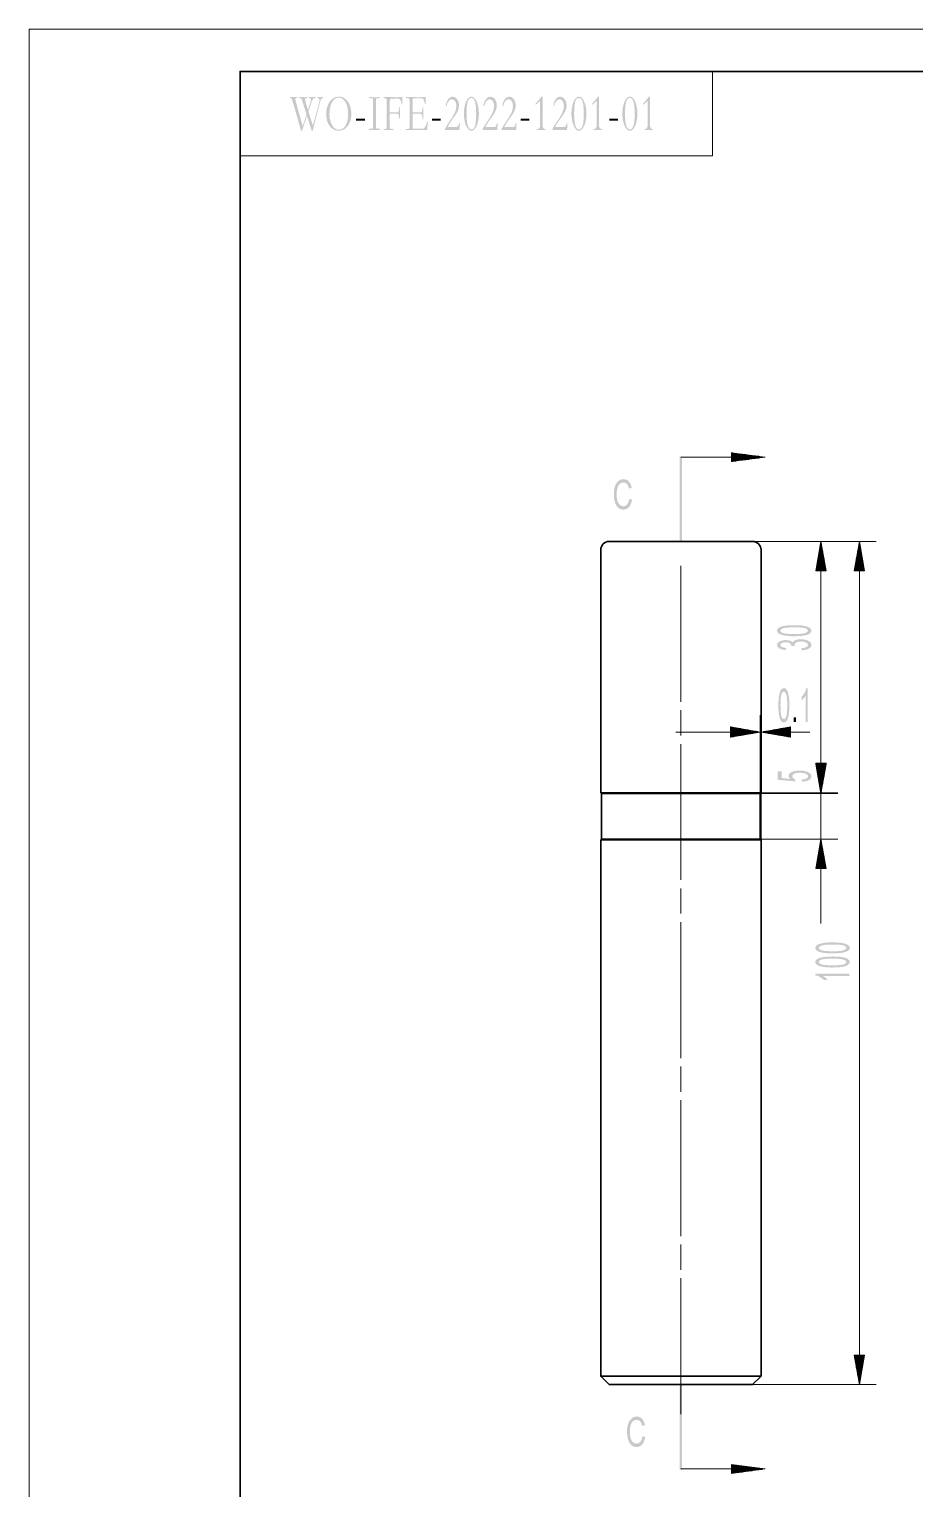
# Model space of a CAD drawing. Header units: millimetres. Extents: x 2834 to 3044, y 1462 to 1759.
# Drawn here: x 2834 to 2939, y 1585.8 to 1758.9 of the extents above; entities that cross this region are included whole.
import ezdxf

# ---------------------------------------------------------------- set-up
doc = ezdxf.new("R2010")
doc.units = ezdxf.units.MM
doc.layers.add('PDF_几何图形', color=7, linetype='Continuous')
doc.layers.add('PDF_实体填充', color=7, linetype='Continuous')

msp = doc.modelspace()

# ---------------------------------------------------------------- hatches: boundary and pattern name
at = {"layer": 'PDF_实体填充', "transparency": 33554559}
for points in [[(2867.15, 1749.12), (2867.68, 1747.44), (2868.38, 1750), (2868.48, 1750.49), (2868.37, 1750.69), (2868.19, 1750.74), (2868.19, 1750.84), (2868.53, 1750.82), (2868.88, 1750.84), (2868.88, 1750.74), (2868.75, 1750.69), (2868.65, 1750.6), (2868.58, 1750.41), (2867.64, 1746.8), (2867.55, 1746.8), (2866.98, 1748.59), (2866.37, 1746.8), (2866.28, 1746.8), (2865.31, 1750.24), (2865.19, 1750.6), (2865.09, 1750.7), (2864.96, 1750.74), (2864.96, 1750.84), (2865.12, 1750.83), (2865.39, 1750.82), (2865.64, 1750.83), (2865.82, 1750.84), (2865.82, 1750.74), (2865.62, 1750.69), (2865.59, 1750.63), (2865.68, 1750.21), (2866.47, 1747.38), (2866.92, 1748.76), (2866.47, 1750.24), (2866.34, 1750.59), (2866.25, 1750.69), (2866.03, 1750.74), (2866.03, 1750.84), (2866.26, 1750.83), (2866.71, 1750.82), (2867.02, 1750.84), (2867.02, 1750.74), (2866.77, 1750.67), (2866.73, 1750.61), (2866.83, 1750.21), (2867.09, 1749.31), (2867.44, 1750.41), (2867.46, 1750.53), (2867.42, 1750.65), (2867.36, 1750.7), (2867.21, 1750.74), (2867.21, 1750.84), (2867.36, 1750.83), (2867.61, 1750.82), (2867.86, 1750.83), (2868, 1750.84), (2868, 1750.74), (2867.8, 1750.69), (2867.57, 1750.4)], [(2874.81, 1747.28), (2874.81, 1750.49), (2874.78, 1750.64), (2874.7, 1750.69), (2874.32, 1750.74), (2874.32, 1750.84), (2874.44, 1750.83), (2874.74, 1750.82), (2875.23, 1750.82), (2875.46, 1750.83), (2875.64, 1750.84), (2875.64, 1750.74), (2875.26, 1750.68), (2875.17, 1750.64), (2875.15, 1750.49), (2875.15, 1747.28), (2875.17, 1747.13), (2875.26, 1747.1), (2875.64, 1747.07), (2875.64, 1746.92), (2875.39, 1746.94), (2874.98, 1746.94), (2874.57, 1746.94), (2874.32, 1746.92), (2874.32, 1747.07), (2874.7, 1747.1), (2874.79, 1747.14)], [(2877.24, 1746.92), (2876.94, 1746.94), (2876.64, 1746.94), (2876.29, 1746.94), (2876.04, 1746.92), (2876.04, 1747.02), (2876.32, 1747.06), (2876.42, 1747.12), (2876.44, 1747.28), (2876.44, 1750.4), (2876.42, 1750.6), (2876.33, 1750.68), (2876.08, 1750.72), (2876.08, 1750.83), (2876.21, 1750.83), (2877.71, 1750.82), (2878.05, 1750.83), (2878.28, 1750.83), (2878.27, 1750.34), (2878.28, 1749.94), (2878.22, 1749.94), (2878.13, 1750.32), (2878.06, 1750.52), (2877.86, 1750.65), (2876.93, 1750.65), (2876.83, 1750.59), (2876.8, 1750.39), (2876.8, 1749.01), (2877.7, 1749.01), (2877.81, 1749.04), (2877.86, 1749.2), (2877.93, 1749.64), (2877.99, 1749.64), (2877.99, 1749.35), (2877.99, 1748.95), (2877.99, 1748.62), (2878, 1748.26), (2877.94, 1748.26), (2877.85, 1748.69), (2877.78, 1748.84), (2877.6, 1748.87), (2876.8, 1748.87), (2876.8, 1747.29), (2876.83, 1747.1), (2876.96, 1747.06), (2877.24, 1747.02)], [(2881.34, 1747.95), (2881.29, 1747.58), (2881.25, 1747.24), (2881.23, 1746.92), (2880.32, 1746.94), (2879.28, 1746.94), (2878.69, 1746.92), (2878.69, 1747.03), (2879.01, 1747.06), (2879.11, 1747.1), (2879.14, 1747.28), (2879.14, 1750.4), (2879.11, 1750.61), (2879.03, 1750.69), (2878.71, 1750.73), (2878.71, 1750.84), (2878.92, 1750.83), (2880.26, 1750.82), (2880.85, 1750.83), (2881.05, 1750.84), (2881.04, 1750.38), (2881.05, 1749.98), (2880.99, 1749.98), (2880.84, 1750.46), (2880.75, 1750.65), (2880.63, 1750.7), (2879.62, 1750.7), (2879.52, 1750.64), (2879.49, 1750.44), (2879.49, 1749.01), (2880.47, 1749.01), (2880.58, 1749.04), (2880.63, 1749.2), (2880.69, 1749.63), (2880.78, 1749.63), (2880.77, 1749.26), (2880.76, 1748.88), (2880.77, 1748.51), (2880.78, 1748.14), (2880.72, 1748.14), (2880.63, 1748.62), (2880.54, 1748.81), (2880.37, 1748.87), (2879.49, 1748.87), (2879.49, 1747.32), (2879.53, 1747.13), (2879.68, 1747.08), (2880.64, 1747.08), (2880.86, 1747.13), (2881.04, 1747.38), (2881.14, 1747.62), (2881.25, 1747.95)], [(2885.05, 1746.92), (2884.82, 1746.93), (2884.52, 1746.94), (2883.82, 1746.94), (2883.53, 1746.93), (2883.3, 1746.92), (2883.39, 1747.16), (2883.51, 1747.38), (2883.67, 1747.64), (2884.16, 1748.36), (2884.35, 1748.69), (2884.5, 1748.98), (2884.64, 1749.39), (2884.69, 1749.8), (2884.65, 1750.11), (2884.54, 1750.36), (2884.37, 1750.51), (2884.17, 1750.57), (2883.96, 1750.51), (2883.77, 1750.35), (2883.62, 1750.09), (2883.52, 1749.75), (2883.42, 1749.77), (2883.53, 1750.24), (2883.71, 1750.59), (2883.96, 1750.81), (2884.25, 1750.88), (2884.55, 1750.81), (2884.79, 1750.58), (2884.96, 1750.25), (2885.01, 1749.86), (2884.96, 1749.45), (2884.81, 1749.06), (2884.65, 1748.8), (2884.44, 1748.49), (2884.18, 1748.15), (2884.02, 1747.92), (2883.84, 1747.63), (2883.63, 1747.27), (2884.65, 1747.27), (2884.88, 1747.35), (2885.03, 1747.72), (2885.12, 1747.72)], [(2889.53, 1746.92), (2889.29, 1746.93), (2889, 1746.94), (2888.3, 1746.94), (2888.01, 1746.93), (2887.77, 1746.92), (2887.87, 1747.16), (2887.98, 1747.38), (2888.15, 1747.64), (2888.63, 1748.36), (2888.83, 1748.69), (2888.98, 1748.98), (2889.12, 1749.39), (2889.17, 1749.8), (2889.13, 1750.11), (2889.01, 1750.36), (2888.85, 1750.51), (2888.64, 1750.57), (2888.44, 1750.51), (2888.25, 1750.35), (2888.1, 1750.09), (2888, 1749.75), (2887.9, 1749.77), (2888.01, 1750.24), (2888.19, 1750.59), (2888.44, 1750.81), (2888.73, 1750.88), (2889.02, 1750.81), (2889.27, 1750.58), (2889.44, 1750.25), (2889.49, 1749.86), (2889.44, 1749.45), (2889.28, 1749.06), (2889.12, 1748.8), (2888.92, 1748.49), (2888.66, 1748.15), (2888.5, 1747.92), (2888.32, 1747.63), (2888.11, 1747.27), (2889.13, 1747.27), (2889.36, 1747.35), (2889.5, 1747.72), (2889.6, 1747.72)], [(2891.77, 1746.92), (2891.53, 1746.93), (2891.24, 1746.94), (2890.54, 1746.94), (2890.25, 1746.93), (2890.01, 1746.92), (2890.11, 1747.16), (2890.22, 1747.38), (2890.39, 1747.64), (2890.87, 1748.36), (2891.07, 1748.69), (2891.22, 1748.98), (2891.36, 1749.39), (2891.4, 1749.8), (2891.37, 1750.11), (2891.25, 1750.36), (2891.09, 1750.51), (2890.88, 1750.57), (2890.67, 1750.51), (2890.49, 1750.35), (2890.34, 1750.09), (2890.24, 1749.75), (2890.14, 1749.77), (2890.25, 1750.24), (2890.43, 1750.59), (2890.68, 1750.81), (2890.97, 1750.88), (2891.26, 1750.81), (2891.51, 1750.58), (2891.67, 1750.25), (2891.73, 1749.86), (2891.68, 1749.45), (2891.52, 1749.06), (2891.36, 1748.8), (2891.15, 1748.49), (2890.9, 1748.15), (2890.74, 1747.92), (2890.56, 1747.63), (2890.35, 1747.27), (2891.37, 1747.27), (2891.6, 1747.35), (2891.74, 1747.72), (2891.83, 1747.72)], [(2895.26, 1746.92), (2895.02, 1746.94), (2894.75, 1746.94), (2894.48, 1746.94), (2894.24, 1746.92), (2894.24, 1747.02), (2894.47, 1747.08), (2894.62, 1747.32), (2894.62, 1750.39), (2894.1, 1749.91), (2894.04, 1750.03), (2894.26, 1750.25), (2894.5, 1750.53), (2894.76, 1750.88), (2894.91, 1750.88), (2894.91, 1747.32), (2895.06, 1747.07), (2895.26, 1747.02)], [(2897.81, 1746.92), (2897.57, 1746.93), (2897.27, 1746.94), (2896.57, 1746.94), (2896.28, 1746.93), (2896.05, 1746.92), (2896.14, 1747.16), (2896.26, 1747.38), (2896.42, 1747.64), (2896.91, 1748.36), (2897.11, 1748.69), (2897.25, 1748.98), (2897.39, 1749.39), (2897.44, 1749.8), (2897.4, 1750.11), (2897.29, 1750.36), (2897.12, 1750.51), (2896.92, 1750.57), (2896.71, 1750.51), (2896.52, 1750.35), (2896.37, 1750.09), (2896.28, 1749.75), (2896.18, 1749.77), (2896.28, 1750.24), (2896.47, 1750.59), (2896.71, 1750.81), (2897.01, 1750.88), (2897.3, 1750.81), (2897.55, 1750.58), (2897.71, 1750.25), (2897.77, 1749.86), (2897.72, 1749.45), (2897.56, 1749.06), (2897.4, 1748.8), (2897.19, 1748.49), (2896.94, 1748.15), (2896.78, 1747.92), (2896.59, 1747.63), (2896.39, 1747.27), (2897.41, 1747.27), (2897.64, 1747.35), (2897.78, 1747.72), (2897.87, 1747.72)], [(2901.97, 1746.92), (2901.73, 1746.94), (2901.47, 1746.94), (2901.2, 1746.94), (2900.96, 1746.92), (2900.96, 1747.02), (2901.18, 1747.08), (2901.34, 1747.32), (2901.34, 1750.39), (2900.82, 1749.91), (2900.76, 1750.03), (2900.97, 1750.25), (2901.21, 1750.53), (2901.48, 1750.88), (2901.62, 1750.88), (2901.62, 1747.32), (2901.77, 1747.07), (2901.97, 1747.02)], [(2908.01, 1746.92), (2907.77, 1746.94), (2907.5, 1746.94), (2907.24, 1746.94), (2907, 1746.92), (2907, 1747.02), (2907.22, 1747.08), (2907.37, 1747.32), (2907.37, 1750.39), (2906.86, 1749.91), (2906.8, 1750.03), (2907.01, 1750.25), (2907.25, 1750.53), (2907.52, 1750.88), (2907.66, 1750.88), (2907.66, 1747.32), (2907.81, 1747.07), (2908.01, 1747.02)], [(2905.2, 1703.19), (2905.52, 1703.08), (2905.44, 1702.72), (2905.31, 1702.43), (2905.16, 1702.2), (2904.97, 1702.04), (2904.75, 1701.94), (2904.51, 1701.91), (2904.26, 1701.93), (2904.05, 1702.01), (2903.86, 1702.13), (2903.71, 1702.31), (2903.59, 1702.53), (2903.49, 1702.8), (2903.41, 1703.1), (2903.37, 1703.41), (2903.36, 1703.74), (2903.37, 1704.09), (2903.42, 1704.41), (2903.5, 1704.69), (2903.61, 1704.94), (2903.75, 1705.15), (2903.92, 1705.31), (2904.11, 1705.43), (2904.3, 1705.5), (2904.51, 1705.52), (2904.75, 1705.49), (2904.95, 1705.41), (2905.13, 1705.26), (2905.28, 1705.05), (2905.4, 1704.8), (2905.48, 1704.51), (2905.16, 1704.4), (2905.06, 1704.73), (2904.91, 1704.95), (2904.73, 1705.08), (2904.51, 1705.13), (2904.25, 1705.08), (2904.03, 1704.93), (2903.87, 1704.71), (2903.77, 1704.41), (2903.71, 1704.08), (2903.69, 1703.74), (2903.71, 1703.33), (2903.78, 1702.96), (2903.9, 1702.67), (2904.07, 1702.47), (2904.27, 1702.34), (2904.48, 1702.3), (2904.73, 1702.36), (2904.94, 1702.53), (2905.1, 1702.8)], [(2925.67, 1685.22), (2925.6, 1685.47), (2925.96, 1685.52), (2926.2, 1685.61), (2926.34, 1685.72), (2926.39, 1685.86), (2926.33, 1686.02), (2926.15, 1686.15), (2925.88, 1686.24), (2925.55, 1686.27), (2925.24, 1686.24), (2925, 1686.16), (2924.83, 1686.04), (2924.77, 1685.88), (2924.83, 1685.71), (2924.4, 1685.73), (2924.4, 1685.77), (2924.36, 1685.92), (2924.24, 1686.06), (2924.03, 1686.15), (2923.73, 1686.18), (2923.49, 1686.16), (2923.29, 1686.09), (2923.15, 1685.99), (2923.11, 1685.85), (2923.15, 1685.72), (2923.29, 1685.62), (2923.52, 1685.54), (2923.83, 1685.49), (2923.74, 1685.25), (2923.31, 1685.32), (2922.98, 1685.45), (2922.77, 1685.63), (2922.71, 1685.85), (2922.74, 1686.01), (2922.85, 1686.15), (2923.01, 1686.27), (2923.23, 1686.36), (2923.48, 1686.42), (2923.75, 1686.43), (2923.99, 1686.42), (2924.22, 1686.36), (2924.41, 1686.28), (2924.56, 1686.16), (2924.68, 1686.32), (2924.9, 1686.43), (2925.19, 1686.51), (2925.54, 1686.53), (2925.87, 1686.51), (2926.17, 1686.45), (2926.43, 1686.34), (2926.63, 1686.2), (2926.75, 1686.04), (2926.79, 1685.86), (2926.76, 1685.69), (2926.65, 1685.55), (2926.48, 1685.42), (2926.25, 1685.32), (2925.98, 1685.26)], [(2926.36, 1676.73), (2926.12, 1676.73), (2926.12, 1679.85), (2926.01, 1679.69), (2925.88, 1679.52), (2925.75, 1679.37), (2925.63, 1679.26), (2925.63, 1679.74), (2925.82, 1679.95), (2925.99, 1680.21), (2926.12, 1680.48), (2926.2, 1680.74), (2926.36, 1680.74)], [(2925.67, 1669.64), (2925.63, 1669.9), (2925.96, 1669.94), (2926.2, 1670.03), (2926.34, 1670.14), (2926.39, 1670.28), (2926.32, 1670.44), (2926.12, 1670.58), (2925.81, 1670.67), (2925.41, 1670.7), (2925.03, 1670.67), (2924.75, 1670.58), (2924.56, 1670.45), (2924.5, 1670.28), (2924.61, 1670.06), (2924.89, 1669.91), (2924.83, 1669.68), (2922.78, 1669.87), (2922.78, 1670.87), (2923.25, 1670.87), (2923.25, 1670.07), (2924.32, 1669.96), (2924.13, 1670.15), (2924.07, 1670.34), (2924.11, 1670.51), (2924.23, 1670.65), (2924.43, 1670.78), (2924.7, 1670.88), (2925.01, 1670.94), (2925.37, 1670.96), (2925.71, 1670.95), (2926.02, 1670.89), (2926.31, 1670.81), (2926.57, 1670.66), (2926.74, 1670.49), (2926.79, 1670.28), (2926.76, 1670.11), (2926.65, 1669.96), (2926.49, 1669.83), (2926.26, 1669.74), (2925.99, 1669.67)], [(2931.27, 1646.86), (2931.27, 1646.61), (2928.14, 1646.61), (2928.31, 1646.51), (2928.48, 1646.38), (2928.63, 1646.24), (2928.73, 1646.12), (2928.26, 1646.12), (2928.04, 1646.31), (2927.79, 1646.48), (2927.52, 1646.61), (2927.25, 1646.7), (2927.25, 1646.86)], [(2906.77, 1592.02), (2907.09, 1591.91), (2907, 1591.56), (2906.88, 1591.26), (2906.72, 1591.03), (2906.53, 1590.87), (2906.32, 1590.77), (2906.08, 1590.74), (2905.83, 1590.76), (2905.61, 1590.84), (2905.43, 1590.97), (2905.28, 1591.14), (2905.15, 1591.37), (2905.05, 1591.63), (2904.98, 1591.93), (2904.94, 1592.24), (2904.92, 1592.57), (2904.94, 1592.92), (2904.99, 1593.24), (2905.07, 1593.52), (2905.18, 1593.77), (2905.32, 1593.98), (2905.49, 1594.14), (2905.67, 1594.26), (2905.87, 1594.33), (2906.08, 1594.36), (2906.31, 1594.33), (2906.52, 1594.24), (2906.7, 1594.09), (2906.85, 1593.89), (2906.97, 1593.63), (2907.05, 1593.34), (2906.73, 1593.23), (2906.63, 1593.56), (2906.48, 1593.78), (2906.3, 1593.92), (2906.07, 1593.96), (2905.82, 1593.91), (2905.6, 1593.77), (2905.44, 1593.54), (2905.34, 1593.25), (2905.28, 1592.92), (2905.26, 1592.57), (2905.28, 1592.16), (2905.35, 1591.79), (2905.47, 1591.5), (2905.63, 1591.3), (2905.83, 1591.17), (2906.05, 1591.13), (2906.3, 1591.19), (2906.51, 1591.36), (2906.67, 1591.64)]]:
    msp.add_hatch(color=256, dxfattribs=at).paths.add_polyline_path(points)
h = msp.add_hatch(color=256, dxfattribs=at)
h.paths.add_polyline_path([(2870.74, 1746.84), (2870.42, 1746.88), (2870.14, 1746.98), (2869.88, 1747.16), (2869.66, 1747.41), (2869.48, 1747.71), (2869.35, 1748.05), (2869.28, 1748.43), (2869.25, 1748.84), (2869.28, 1749.25), (2869.35, 1749.62), (2869.49, 1749.97), (2869.67, 1750.28), (2869.9, 1750.55), (2870.16, 1750.73), (2870.46, 1750.85), (2870.8, 1750.88), (2871.09, 1750.85), (2871.36, 1750.74), (2871.6, 1750.56), (2871.82, 1750.31), (2872, 1750), (2872.13, 1749.66), (2872.21, 1749.29), (2872.24, 1748.88), (2872.21, 1748.44), (2872.13, 1748.05), (2872, 1747.71), (2871.82, 1747.4), (2871.6, 1747.16), (2871.35, 1746.98), (2871.06, 1746.88)], flags=0)
h.paths.add_polyline_path([(2869.64, 1748.8), (2869.67, 1748.33), (2869.78, 1747.9), (2869.95, 1747.51), (2870.17, 1747.2), (2870.43, 1747.02), (2870.72, 1746.95), (2871.06, 1747.01), (2871.34, 1747.17), (2871.56, 1747.44), (2871.72, 1747.81), (2871.82, 1748.28), (2871.85, 1748.84), (2871.82, 1749.38), (2871.72, 1749.84), (2871.54, 1750.23), (2871.32, 1750.53), (2871.05, 1750.71), (2870.74, 1750.77), (2870.41, 1750.7), (2870.13, 1750.49), (2869.91, 1750.17), (2869.76, 1749.75), (2869.67, 1749.28)], flags=0)
h = msp.add_hatch(color=256, dxfattribs=at)
h.paths.add_polyline_path([(2886.47, 1750.88), (2886.31, 1750.85), (2886.14, 1750.74), (2885.98, 1750.55), (2885.84, 1750.29), (2885.73, 1749.97), (2885.64, 1749.6), (2885.6, 1749.23), (2885.58, 1748.86), (2885.6, 1748.49), (2885.64, 1748.12), (2885.73, 1747.75), (2885.84, 1747.43), (2885.99, 1747.17), (2886.14, 1746.98), (2886.31, 1746.87), (2886.47, 1746.84), (2886.63, 1746.87), (2886.8, 1746.98), (2886.96, 1747.17), (2887.1, 1747.43), (2887.22, 1747.76), (2887.3, 1748.12), (2887.35, 1748.5), (2887.36, 1748.87), (2887.35, 1749.23), (2887.3, 1749.61), (2887.22, 1749.97), (2887.1, 1750.29), (2886.96, 1750.56), (2886.8, 1750.74), (2886.63, 1750.85), (2886.47, 1750.88)], flags=0)
h.paths.add_polyline_path([(2886.47, 1746.98), (2886.74, 1747.1), (2886.91, 1747.44), (2886.98, 1747.8), (2887.03, 1748.27), (2887.04, 1748.86), (2887.03, 1749.45), (2886.98, 1749.92), (2886.91, 1750.28), (2886.74, 1750.63), (2886.47, 1750.74), (2886.2, 1750.63), (2886.02, 1750.28), (2885.96, 1749.92), (2885.91, 1749.45), (2885.9, 1748.86), (2885.92, 1748.19), (2885.99, 1747.66), (2886.11, 1747.28), (2886.27, 1747.06)], flags=0)
h = msp.add_hatch(color=256, dxfattribs=at)
h.paths.add_polyline_path([(2899.22, 1750.88), (2899.06, 1750.85), (2898.9, 1750.74), (2898.74, 1750.55), (2898.59, 1750.29), (2898.48, 1749.97), (2898.4, 1749.6), (2898.35, 1749.23), (2898.33, 1748.86), (2898.35, 1748.49), (2898.4, 1748.12), (2898.48, 1747.75), (2898.6, 1747.43), (2898.74, 1747.17), (2898.9, 1746.98), (2899.06, 1746.87), (2899.23, 1746.84), (2899.39, 1746.87), (2899.55, 1746.98), (2899.71, 1747.17), (2899.85, 1747.43), (2899.97, 1747.76), (2900.05, 1748.12), (2900.1, 1748.5), (2900.11, 1748.87), (2900.1, 1749.23), (2900.05, 1749.61), (2899.97, 1749.97), (2899.85, 1750.29), (2899.71, 1750.56), (2899.55, 1750.74), (2899.39, 1750.85), (2899.22, 1750.88)], flags=0)
h.paths.add_polyline_path([(2899.22, 1746.98), (2899.5, 1747.1), (2899.67, 1747.44), (2899.74, 1747.8), (2899.78, 1748.27), (2899.79, 1748.86), (2899.78, 1749.45), (2899.74, 1749.92), (2899.67, 1750.28), (2899.5, 1750.63), (2899.22, 1750.74), (2898.95, 1750.63), (2898.78, 1750.28), (2898.71, 1749.92), (2898.67, 1749.45), (2898.65, 1748.86), (2898.68, 1748.19), (2898.75, 1747.66), (2898.86, 1747.28), (2899.02, 1747.06)], flags=0)
h = msp.add_hatch(color=256, dxfattribs=at)
h.paths.add_polyline_path([(2905.26, 1750.88), (2905.1, 1750.85), (2904.93, 1750.74), (2904.77, 1750.55), (2904.63, 1750.29), (2904.52, 1749.97), (2904.43, 1749.6), (2904.39, 1749.23), (2904.37, 1748.86), (2904.39, 1748.49), (2904.43, 1748.12), (2904.52, 1747.75), (2904.63, 1747.43), (2904.78, 1747.17), (2904.93, 1746.98), (2905.1, 1746.87), (2905.26, 1746.84), (2905.42, 1746.87), (2905.59, 1746.98), (2905.75, 1747.17), (2905.89, 1747.43), (2906.01, 1747.76), (2906.09, 1748.12), (2906.14, 1748.5), (2906.15, 1748.87), (2906.14, 1749.23), (2906.09, 1749.61), (2906.01, 1749.97), (2905.89, 1750.29), (2905.75, 1750.56), (2905.59, 1750.74), (2905.42, 1750.85), (2905.26, 1750.88)], flags=0)
h.paths.add_polyline_path([(2905.26, 1746.98), (2905.53, 1747.1), (2905.7, 1747.44), (2905.77, 1747.8), (2905.82, 1748.27), (2905.83, 1748.86), (2905.82, 1749.45), (2905.77, 1749.92), (2905.7, 1750.28), (2905.53, 1750.63), (2905.26, 1750.74), (2904.99, 1750.63), (2904.81, 1750.28), (2904.75, 1749.92), (2904.7, 1749.45), (2904.69, 1748.86), (2904.71, 1748.19), (2904.78, 1747.66), (2904.9, 1747.28), (2905.06, 1747.06)], flags=0)
h = msp.add_hatch(color=256, dxfattribs=at)
h.paths.add_polyline_path([(2924.75, 1686.89), (2924.31, 1686.9), (2923.93, 1686.93), (2923.61, 1686.97), (2923.23, 1687.06), (2922.94, 1687.18), (2922.76, 1687.35), (2922.71, 1687.55), (2922.74, 1687.7), (2922.84, 1687.83), (2922.99, 1687.94), (2923.21, 1688.03), (2923.48, 1688.1), (2923.81, 1688.15), (2924.07, 1688.18), (2924.38, 1688.19), (2924.75, 1688.2), (2925.19, 1688.19), (2925.57, 1688.17), (2925.89, 1688.13), (2926.27, 1688.04), (2926.56, 1687.91), (2926.73, 1687.75), (2926.79, 1687.55), (2926.74, 1687.37), (2926.61, 1687.22), (2926.38, 1687.09), (2926.09, 1687.01), (2925.72, 1686.94), (2925.27, 1686.91)], flags=0)
h.paths.add_polyline_path([(2924.75, 1687.15), (2925.33, 1687.16), (2925.77, 1687.2), (2926.06, 1687.26), (2926.31, 1687.39), (2926.39, 1687.55), (2926.31, 1687.7), (2926.06, 1687.83), (2925.77, 1687.9), (2925.33, 1687.93), (2924.75, 1687.95), (2924.16, 1687.93), (2923.73, 1687.9), (2923.44, 1687.83), (2923.19, 1687.7), (2923.11, 1687.54), (2923.18, 1687.39), (2923.4, 1687.27), (2923.62, 1687.22), (2923.92, 1687.18), (2924.3, 1687.16)], flags=0)
h = msp.add_hatch(color=256, dxfattribs=at)
h.paths.add_polyline_path([(2922.87, 1678.7), (2922.88, 1679.14), (2922.9, 1679.52), (2922.94, 1679.84), (2923.03, 1680.22), (2923.16, 1680.51), (2923.32, 1680.68), (2923.52, 1680.74), (2923.67, 1680.71), (2923.8, 1680.61), (2923.91, 1680.45), (2924, 1680.24), (2924.07, 1679.97), (2924.13, 1679.64), (2924.15, 1679.38), (2924.17, 1679.07), (2924.17, 1678.7), (2924.16, 1678.26), (2924.14, 1677.88), (2924.1, 1677.56), (2924.01, 1677.18), (2923.88, 1676.89), (2923.72, 1676.72), (2923.52, 1676.66), (2923.34, 1676.7), (2923.19, 1676.84), (2923.07, 1677.07), (2922.98, 1677.36), (2922.92, 1677.73), (2922.88, 1678.17)], flags=0)
h.paths.add_polyline_path([(2923.12, 1678.7), (2923.13, 1678.11), (2923.17, 1677.68), (2923.23, 1677.39), (2923.36, 1677.14), (2923.52, 1677.06), (2923.68, 1677.14), (2923.8, 1677.39), (2923.87, 1677.68), (2923.91, 1678.12), (2923.92, 1678.7), (2923.91, 1679.28), (2923.87, 1679.72), (2923.8, 1680.01), (2923.67, 1680.25), (2923.52, 1680.33), (2923.36, 1680.26), (2923.25, 1680.05), (2923.19, 1679.83), (2923.15, 1679.53), (2923.13, 1679.15)], flags=0)
h = msp.add_hatch(color=256, dxfattribs=at)
h.paths.add_polyline_path([(2929.3, 1649.28), (2928.85, 1649.29), (2928.47, 1649.31), (2928.16, 1649.35), (2927.77, 1649.44), (2927.49, 1649.57), (2927.31, 1649.73), (2927.25, 1649.93), (2927.28, 1650.08), (2927.38, 1650.21), (2927.54, 1650.32), (2927.76, 1650.41), (2928.03, 1650.48), (2928.35, 1650.54), (2928.61, 1650.56), (2928.93, 1650.58), (2929.3, 1650.58), (2929.73, 1650.57), (2930.11, 1650.55), (2930.43, 1650.51), (2930.82, 1650.42), (2931.1, 1650.29), (2931.28, 1650.13), (2931.34, 1649.93), (2931.29, 1649.75), (2931.15, 1649.6), (2930.92, 1649.48), (2930.63, 1649.39), (2930.27, 1649.33), (2929.82, 1649.29)], flags=0)
h.paths.add_polyline_path([(2929.3, 1649.53), (2929.88, 1649.54), (2930.32, 1649.58), (2930.61, 1649.65), (2930.85, 1649.77), (2930.93, 1649.93), (2930.85, 1650.09), (2930.61, 1650.21), (2930.31, 1650.28), (2929.88, 1650.32), (2929.3, 1650.33), (2928.71, 1650.32), (2928.27, 1650.28), (2927.98, 1650.21), (2927.74, 1650.09), (2927.66, 1649.93), (2927.73, 1649.78), (2927.95, 1649.66), (2928.17, 1649.6), (2928.47, 1649.56), (2928.84, 1649.54)], flags=0)
h = msp.add_hatch(color=256, dxfattribs=at)
h.paths.add_polyline_path([(2929.3, 1647.6), (2928.85, 1647.61), (2928.47, 1647.64), (2928.16, 1647.68), (2927.77, 1647.77), (2927.49, 1647.89), (2927.31, 1648.06), (2927.25, 1648.26), (2927.28, 1648.41), (2927.38, 1648.54), (2927.54, 1648.65), (2927.76, 1648.74), (2928.03, 1648.81), (2928.35, 1648.86), (2928.61, 1648.89), (2928.93, 1648.9), (2929.3, 1648.91), (2929.73, 1648.9), (2930.11, 1648.88), (2930.43, 1648.84), (2930.82, 1648.75), (2931.1, 1648.62), (2931.28, 1648.46), (2931.34, 1648.26), (2931.29, 1648.08), (2931.15, 1647.93), (2930.92, 1647.8), (2930.63, 1647.72), (2930.27, 1647.65), (2929.82, 1647.62)], flags=0)
h.paths.add_polyline_path([(2929.3, 1647.86), (2929.88, 1647.87), (2930.32, 1647.91), (2930.61, 1647.97), (2930.85, 1648.1), (2930.93, 1648.26), (2930.85, 1648.41), (2930.61, 1648.54), (2930.31, 1648.6), (2929.88, 1648.64), (2929.3, 1648.66), (2928.71, 1648.64), (2928.27, 1648.6), (2927.98, 1648.54), (2927.74, 1648.41), (2927.66, 1648.25), (2927.73, 1648.1), (2927.95, 1647.98), (2928.17, 1647.93), (2928.47, 1647.89), (2928.84, 1647.86)], flags=0)

# ---------------------------------------------------------------- linework, layer by layer
at = {"layer": 'PDF_几何图形', "lineweight": 15}
for points in [[(2834.04, 1461.88), (3044.04, 1461.88), (3044.04, 1758.88), (2834.04, 1758.88)], [(2917.45, 1708.63), (2917.31, 1708.63)], [(2917.45, 1707.62), (2917.31, 1707.62)], [(2927.31, 1694.67), (2927.31, 1694.63)], [(2928.53, 1694.67), (2928.53, 1694.63)], [(2931.86, 1694.67), (2931.86, 1694.63)], [(2933.08, 1694.67), (2933.08, 1694.63)], [(2920.71, 1675.53), (2917.21, 1676.14), (2917.21, 1674.91)], [(2917.26, 1676.13), (2917.21, 1676.13)], [(2920.81, 1675.53), (2924.31, 1674.91), (2924.31, 1676.14)], [(2924.27, 1676.13), (2924.31, 1676.13)], [(2920.71, 1675.53), (2917.21, 1675.53)], [(2917.26, 1674.92), (2917.21, 1674.92)], [(2920.81, 1675.53), (2924.31, 1675.53)], [(2924.27, 1674.92), (2924.31, 1674.92)], [(2927.31, 1671.78), (2927.31, 1671.83)], [(2927.92, 1668.23), (2928.54, 1671.73), (2927.31, 1671.73)], [(2927.31, 1671.68), (2927.31, 1671.73)], [(2927.92, 1668.23), (2927.92, 1671.73)], [(2928.53, 1671.78), (2928.53, 1671.83)], [(2928.53, 1671.68), (2928.53, 1671.73)], [(2927.92, 1662.83), (2927.31, 1659.33), (2928.54, 1659.33)], [(2927.92, 1662.83), (2927.92, 1659.33)], [(2927.31, 1659.37), (2927.31, 1659.33)], [(2928.53, 1659.37), (2928.53, 1659.33)], [(2931.86, 1601.58), (2931.86, 1601.63)], [(2933.08, 1601.58), (2933.08, 1601.63)], [(2917.45, 1588.63), (2917.31, 1588.63)], [(2917.45, 1587.62), (2917.31, 1587.62)]]:
    msp.add_lwpolyline(points, close=True, dxfattribs=at)
at = {"layer": 'PDF_几何图形', "lineweight": 35}
for points in [[(3039.04, 1466.88), (3039.04, 1753.88), (2859.04, 1753.88), (2859.04, 1466.88)], [(2901.81, 1668.33), (2901.91, 1668.23), (2902.02, 1668.23), (2902.33, 1668.23), (2902.84, 1668.23), (2903.55, 1668.23), (2904.42, 1668.23), (2905.45, 1668.23), (2906.61, 1668.23), (2907.88, 1668.23), (2909.22, 1668.23), (2910.61, 1668.23), (2912.02, 1668.23), (2913.4, 1668.23), (2914.75, 1668.23), (2916.01, 1668.23), (2917.17, 1668.23), (2918.2, 1668.23), (2919.08, 1668.23), (2919.78, 1668.23), (2920.3, 1668.23), (2920.61, 1668.23), (2920.71, 1668.23), (2920.81, 1668.33)], [(2901.91, 1668.23), (2901.91, 1662.83)], [(2920.71, 1662.83), (2920.71, 1668.23)], [(2920.81, 1662.73), (2920.71, 1662.83), (2920.61, 1662.83), (2920.3, 1662.83), (2919.78, 1662.83), (2919.08, 1662.83), (2918.2, 1662.83), (2917.17, 1662.83), (2916.01, 1662.83), (2914.75, 1662.83), (2913.4, 1662.83), (2912.02, 1662.83), (2910.61, 1662.83), (2909.22, 1662.83), (2907.88, 1662.83), (2906.61, 1662.83), (2905.45, 1662.83), (2904.42, 1662.83), (2903.55, 1662.83), (2902.84, 1662.83), (2902.33, 1662.83), (2902.02, 1662.83), (2901.91, 1662.83), (2901.81, 1662.73)], [(2901.81, 1599.13), (2902.81, 1598.13), (2902.92, 1598.13), (2903.23, 1598.13), (2903.74, 1598.13), (2904.44, 1598.13), (2905.3, 1598.13), (2906.32, 1598.13), (2907.45, 1598.13), (2908.69, 1598.13), (2909.98, 1598.13), (2911.31, 1598.13), (2912.64, 1598.13), (2913.94, 1598.13), (2915.17, 1598.13), (2916.31, 1598.13), (2917.32, 1598.13), (2918.19, 1598.13), (2918.89, 1598.13), (2919.4, 1598.13), (2919.71, 1598.13), (2919.81, 1598.13), (2920.81, 1599.13)]]:
    msp.add_lwpolyline(points, dxfattribs=at)
at = {"layer": 'PDF_几何图形', "lineweight": 15}
for points in [[(2915.04, 1753.88), (2915.04, 1743.88), (2859.04, 1743.88)], [(2921.31, 1708.13), (2917.31, 1708.13), (2921.31, 1708.13), (2917.31, 1707.6), (2917.31, 1708.65), (2921.31, 1708.13), (2911.31, 1708.13)], [(2917.31, 1708.58), (2917.84, 1708.58)], [(2917.31, 1708.53), (2918.23, 1708.53)], [(2917.31, 1708.48), (2918.61, 1708.48)], [(2917.31, 1708.43), (2919, 1708.43)], [(2917.31, 1708.38), (2919.38, 1708.38)], [(2917.31, 1708.33), (2919.77, 1708.33)], [(2917.31, 1708.28), (2920.16, 1708.28)], [(2917.31, 1708.23), (2920.54, 1708.23)], [(2917.31, 1708.18), (2920.93, 1708.18)], [(2917.31, 1708.07), (2920.93, 1708.07)], [(2917.31, 1708.02), (2920.54, 1708.02)], [(2917.31, 1707.97), (2920.16, 1707.97)], [(2917.31, 1707.92), (2919.77, 1707.92)], [(2917.31, 1707.87), (2919.38, 1707.87)], [(2917.31, 1707.82), (2919, 1707.82)], [(2917.31, 1707.77), (2918.61, 1707.77)], [(2917.31, 1707.72), (2918.23, 1707.72)], [(2917.31, 1707.67), (2917.84, 1707.67)], [(2934.47, 1698.13), (2919.81, 1698.13), (2929.92, 1698.13)], [(2927.92, 1698.13), (2927.92, 1694.63), (2927.92, 1698.13), (2928.54, 1694.63), (2927.31, 1694.63), (2927.92, 1698.13), (2927.92, 1668.33), (2928.54, 1671.83), (2927.31, 1671.83), (2927.92, 1668.33), (2927.92, 1671.83), (2927.92, 1668.33)], [(2927.67, 1694.63), (2927.67, 1696.68)], [(2927.72, 1694.63), (2927.72, 1696.97)], [(2927.77, 1694.63), (2927.77, 1697.26)], [(2927.82, 1694.63), (2927.82, 1697.55)], [(2927.87, 1694.63), (2927.87, 1697.84)], [(2927.97, 1694.63), (2927.97, 1697.84)], [(2928.02, 1694.63), (2928.02, 1697.55)], [(2928.07, 1694.63), (2928.07, 1697.26)], [(2928.13, 1694.63), (2928.13, 1696.97)], [(2928.18, 1694.63), (2928.18, 1696.68)], [(2932.47, 1698.13), (2932.47, 1694.63), (2932.47, 1698.13), (2933.09, 1694.63), (2931.85, 1694.63), (2932.47, 1698.13), (2932.47, 1598.13), (2933.09, 1601.63), (2931.85, 1601.63), (2932.47, 1598.13), (2932.47, 1601.63), (2932.47, 1598.13)], [(2932.21, 1694.63), (2932.21, 1696.68)], [(2932.27, 1694.63), (2932.27, 1696.97)], [(2932.32, 1694.63), (2932.32, 1697.26)], [(2932.37, 1694.63), (2932.37, 1697.55)], [(2932.42, 1694.63), (2932.42, 1697.84)], [(2932.52, 1694.63), (2932.52, 1697.84)], [(2932.57, 1694.63), (2932.57, 1697.55)], [(2932.62, 1694.63), (2932.62, 1697.26)], [(2932.67, 1694.63), (2932.67, 1696.97)], [(2932.72, 1694.63), (2932.72, 1696.68)], [(2911.31, 1695.23), (2911.31, 1693.73), (2911.31, 1692.23), (2911.31, 1679.11)], [(2927.36, 1694.63), (2927.36, 1694.96)], [(2927.41, 1694.63), (2927.41, 1695.24)], [(2927.47, 1694.63), (2927.47, 1695.53)], [(2927.52, 1694.63), (2927.52, 1695.82)], [(2927.57, 1694.63), (2927.57, 1696.11)], [(2927.62, 1694.63), (2927.62, 1696.4)], [(2928.23, 1694.63), (2928.23, 1696.4)], [(2928.28, 1694.63), (2928.28, 1696.11)], [(2928.33, 1694.63), (2928.33, 1695.82)], [(2928.38, 1694.63), (2928.38, 1695.53)], [(2928.43, 1694.63), (2928.43, 1695.24)], [(2928.48, 1694.63), (2928.48, 1694.96)], [(2931.91, 1694.63), (2931.91, 1694.96)], [(2931.96, 1694.63), (2931.96, 1695.24)], [(2932.01, 1694.63), (2932.01, 1695.53)], [(2932.06, 1694.63), (2932.06, 1695.82)], [(2932.11, 1694.63), (2932.11, 1696.11)], [(2932.16, 1694.63), (2932.16, 1696.4)], [(2932.77, 1694.63), (2932.77, 1696.4)], [(2932.82, 1694.63), (2932.82, 1696.11)], [(2932.87, 1694.63), (2932.87, 1695.82)], [(2932.93, 1694.63), (2932.93, 1695.53)], [(2932.98, 1694.63), (2932.98, 1695.24)], [(2933.03, 1694.63), (2933.03, 1694.96)], [(2911.31, 1678.11), (2911.31, 1675.11)], [(2920.71, 1677.53), (2920.71, 1662.83), (2929.92, 1662.83)], [(2920.81, 1662.73), (2920.81, 1677.53)], [(2917.21, 1676.08), (2917.54, 1676.08)], [(2917.21, 1676.03), (2917.83, 1676.03)], [(2917.21, 1675.98), (2918.12, 1675.98)], [(2917.21, 1675.93), (2918.41, 1675.93)], [(2917.21, 1675.88), (2918.7, 1675.88)], [(2917.21, 1675.83), (2918.98, 1675.83)], [(2917.21, 1675.78), (2919.27, 1675.78)], [(2917.21, 1675.73), (2919.56, 1675.73)], [(2917.21, 1675.68), (2919.85, 1675.68)], [(2924.31, 1675.68), (2921.68, 1675.68)], [(2924.31, 1675.73), (2921.97, 1675.73)], [(2924.31, 1675.78), (2922.25, 1675.78)], [(2924.31, 1675.83), (2922.54, 1675.83)], [(2924.31, 1675.88), (2922.83, 1675.88)], [(2924.31, 1675.93), (2923.12, 1675.93)], [(2924.31, 1675.98), (2923.41, 1675.98)], [(2924.31, 1676.03), (2923.69, 1676.03)], [(2924.31, 1676.08), (2923.98, 1676.08)], [(2926.6, 1675.53), (2910.71, 1675.53)], [(2911.31, 1674.11), (2911.31, 1657.99)], [(2917.21, 1675.63), (2920.14, 1675.63)], [(2917.21, 1675.58), (2920.43, 1675.58)], [(2917.21, 1675.47), (2920.43, 1675.47)], [(2917.21, 1675.42), (2920.14, 1675.42)], [(2917.21, 1675.37), (2919.85, 1675.37)], [(2917.21, 1675.32), (2919.56, 1675.32)], [(2917.21, 1675.27), (2919.27, 1675.27)], [(2917.21, 1675.22), (2918.98, 1675.22)], [(2917.21, 1675.17), (2918.7, 1675.17)], [(2917.21, 1675.12), (2918.41, 1675.12)], [(2917.21, 1675.07), (2918.12, 1675.07)], [(2917.21, 1675.02), (2917.83, 1675.02)], [(2917.21, 1674.97), (2917.54, 1674.97)], [(2924.31, 1675.58), (2921.1, 1675.58)], [(2924.31, 1675.47), (2921.1, 1675.47)], [(2924.31, 1675.63), (2921.39, 1675.63)], [(2924.31, 1675.42), (2921.39, 1675.42)], [(2924.31, 1675.37), (2921.68, 1675.37)], [(2924.31, 1675.32), (2921.97, 1675.32)], [(2924.31, 1675.27), (2922.25, 1675.27)], [(2924.31, 1675.22), (2922.54, 1675.22)], [(2924.31, 1675.17), (2922.83, 1675.17)], [(2924.31, 1675.12), (2923.12, 1675.12)], [(2924.31, 1675.07), (2923.41, 1675.07)], [(2924.31, 1675.02), (2923.69, 1675.02)], [(2924.31, 1674.97), (2923.98, 1674.97)], [(2927.36, 1671.83), (2927.36, 1671.49)], [(2927.36, 1671.73), (2927.36, 1671.39)], [(2927.41, 1671.83), (2927.41, 1671.21)], [(2927.41, 1671.73), (2927.41, 1671.11)], [(2927.47, 1671.83), (2927.47, 1670.92)], [(2927.47, 1671.73), (2927.47, 1670.82)], [(2927.52, 1671.83), (2927.52, 1670.63)], [(2927.52, 1671.73), (2927.52, 1670.53)], [(2927.57, 1671.83), (2927.57, 1670.34)], [(2927.57, 1671.73), (2927.57, 1670.24)], [(2927.62, 1671.83), (2927.62, 1670.05)], [(2927.62, 1671.73), (2927.62, 1669.95)], [(2927.67, 1671.83), (2927.67, 1669.77)], [(2927.67, 1671.73), (2927.67, 1669.67)], [(2927.72, 1671.83), (2927.72, 1669.48)], [(2927.72, 1671.73), (2927.72, 1669.38)], [(2927.77, 1671.83), (2927.77, 1669.19)], [(2927.77, 1671.73), (2927.77, 1669.09)], [(2927.82, 1671.83), (2927.82, 1668.9)], [(2927.82, 1671.73), (2927.82, 1668.8)], [(2927.87, 1671.83), (2927.87, 1668.61)], [(2927.87, 1671.73), (2927.87, 1668.51)], [(2927.92, 1652.83), (2927.92, 1670.8)], [(2927.97, 1671.83), (2927.97, 1668.61)], [(2927.97, 1671.73), (2927.97, 1668.51)], [(2928.02, 1671.83), (2928.02, 1668.9)], [(2928.02, 1671.73), (2928.02, 1668.8)], [(2928.07, 1671.83), (2928.07, 1669.19)], [(2928.07, 1671.73), (2928.07, 1669.09)], [(2928.13, 1671.83), (2928.13, 1669.48)], [(2928.13, 1671.73), (2928.13, 1669.38)], [(2928.18, 1671.83), (2928.18, 1669.77)], [(2928.18, 1671.73), (2928.18, 1669.67)], [(2928.23, 1671.83), (2928.23, 1670.05)], [(2928.23, 1671.73), (2928.23, 1669.95)], [(2928.28, 1671.83), (2928.28, 1670.34)], [(2928.28, 1671.73), (2928.28, 1670.24)], [(2928.33, 1671.83), (2928.33, 1670.63)], [(2928.33, 1671.73), (2928.33, 1670.53)], [(2928.38, 1671.83), (2928.38, 1670.92)], [(2928.38, 1671.73), (2928.38, 1670.82)], [(2928.43, 1671.83), (2928.43, 1671.21)], [(2928.43, 1671.73), (2928.43, 1671.11)], [(2928.48, 1671.83), (2928.48, 1671.49)], [(2928.48, 1671.73), (2928.48, 1671.39)], [(2920.71, 1668.23), (2929.92, 1668.23)], [(2920.81, 1668.33), (2929.92, 1668.33)], [(2927.77, 1659.33), (2927.77, 1661.96)], [(2927.82, 1659.33), (2927.82, 1662.25)], [(2927.87, 1659.33), (2927.87, 1662.54)], [(2927.97, 1659.33), (2927.97, 1662.54)], [(2928.02, 1659.33), (2928.02, 1662.25)], [(2928.07, 1659.33), (2928.07, 1661.96)], [(2927.47, 1659.33), (2927.47, 1660.23)], [(2927.52, 1659.33), (2927.52, 1660.52)], [(2927.57, 1659.33), (2927.57, 1660.81)], [(2927.62, 1659.33), (2927.62, 1661.1)], [(2927.67, 1659.33), (2927.67, 1661.38)], [(2927.72, 1659.33), (2927.72, 1661.67)], [(2928.13, 1659.33), (2928.13, 1661.67)], [(2928.18, 1659.33), (2928.18, 1661.38)], [(2928.23, 1659.33), (2928.23, 1661.1)], [(2928.28, 1659.33), (2928.28, 1660.81)], [(2928.33, 1659.33), (2928.33, 1660.52)], [(2928.38, 1659.33), (2928.38, 1660.23)], [(2927.36, 1659.33), (2927.36, 1659.66)], [(2927.41, 1659.33), (2927.41, 1659.94)], [(2928.43, 1659.33), (2928.43, 1659.94)], [(2928.48, 1659.33), (2928.48, 1659.66)], [(2911.31, 1656.99), (2911.31, 1653.99)], [(2911.31, 1652.99), (2911.31, 1636.87)], [(2911.31, 1635.87), (2911.31, 1632.87)], [(2911.31, 1631.87), (2911.31, 1615.75)], [(2911.31, 1614.75), (2911.31, 1611.75)], [(2911.31, 1610.75), (2911.31, 1597.63), (2911.31, 1596.13), (2911.31, 1594.63)], [(2931.91, 1601.63), (2931.91, 1601.29)], [(2931.96, 1601.63), (2931.96, 1601.01)], [(2932.01, 1601.63), (2932.01, 1600.72)], [(2932.06, 1601.63), (2932.06, 1600.43)], [(2932.11, 1601.63), (2932.11, 1600.14)], [(2932.16, 1601.63), (2932.16, 1599.85)], [(2932.21, 1601.63), (2932.21, 1599.57)], [(2932.27, 1601.63), (2932.27, 1599.28)], [(2932.32, 1601.63), (2932.32, 1598.99)], [(2932.37, 1601.63), (2932.37, 1598.7)], [(2932.42, 1601.63), (2932.42, 1598.41)], [(2932.52, 1601.63), (2932.52, 1598.41)], [(2932.57, 1601.63), (2932.57, 1598.7)], [(2932.62, 1601.63), (2932.62, 1598.99)], [(2932.67, 1601.63), (2932.67, 1599.28)], [(2932.72, 1601.63), (2932.72, 1599.57)], [(2932.77, 1601.63), (2932.77, 1599.85)], [(2932.82, 1601.63), (2932.82, 1600.14)], [(2932.87, 1601.63), (2932.87, 1600.43)], [(2932.93, 1601.63), (2932.93, 1600.72)], [(2932.98, 1601.63), (2932.98, 1601.01)], [(2933.03, 1601.63), (2933.03, 1601.29)], [(2919.81, 1598.13), (2934.47, 1598.13)], [(2921.31, 1588.13), (2917.31, 1588.13), (2921.31, 1588.13), (2917.31, 1587.6), (2917.31, 1588.65), (2921.31, 1588.13), (2911.31, 1588.13)], [(2917.31, 1588.58), (2917.84, 1588.58)], [(2917.31, 1588.53), (2918.23, 1588.53)], [(2917.31, 1588.48), (2918.61, 1588.48)], [(2917.31, 1588.43), (2919, 1588.43)], [(2917.31, 1588.38), (2919.38, 1588.38)], [(2917.31, 1588.33), (2919.77, 1588.33)], [(2917.31, 1588.28), (2920.16, 1588.28)], [(2917.31, 1588.23), (2920.54, 1588.23)], [(2917.31, 1588.18), (2920.93, 1588.18)], [(2917.31, 1588.07), (2920.93, 1588.07)], [(2917.31, 1588.02), (2920.54, 1588.02)], [(2917.31, 1587.97), (2920.16, 1587.97)], [(2917.31, 1587.92), (2919.77, 1587.92)], [(2917.31, 1587.87), (2919.38, 1587.87)], [(2917.31, 1587.82), (2919, 1587.82)], [(2917.31, 1587.77), (2918.61, 1587.77)], [(2917.31, 1587.72), (2918.23, 1587.72)], [(2917.31, 1587.67), (2917.84, 1587.67)]]:
    msp.add_lwpolyline(points, dxfattribs=at)
at = {"layer": 'PDF_几何图形', "lineweight": 35}
msp.add_lwpolyline([(2901.81, 1697.13), (2901.81, 1668.33), (2901.92, 1668.33), (2902.24, 1668.33), (2902.75, 1668.33), (2903.46, 1668.33), (2904.35, 1668.33), (2905.39, 1668.33), (2906.56, 1668.33), (2907.84, 1668.33), (2909.2, 1668.33), (2910.6, 1668.33), (2912.02, 1668.33), (2913.43, 1668.33), (2914.78, 1668.33), (2916.06, 1668.33), (2917.24, 1668.33), (2918.28, 1668.33), (2919.16, 1668.33), (2919.87, 1668.33), (2920.39, 1668.33), (2920.71, 1668.33), (2920.81, 1668.33), (2920.81, 1697.13, 0.414218), (2919.81, 1698.13), (2919.71, 1698.13), (2919.4, 1698.13), (2918.89, 1698.13), (2918.19, 1698.13), (2917.32, 1698.13), (2916.31, 1698.13), (2915.17, 1698.13), (2913.94, 1698.13), (2912.64, 1698.13), (2911.31, 1698.13), (2909.98, 1698.13), (2908.69, 1698.13), (2907.45, 1698.13), (2906.32, 1698.13), (2905.3, 1698.13), (2904.44, 1698.13), (2903.74, 1698.13), (2903.23, 1698.13), (2902.92, 1698.13), (2902.81, 1698.13, 0.414224)], format="xyb", close=True, dxfattribs=at)
msp.add_lwpolyline([(2901.81, 1662.73), (2901.81, 1599.13), (2901.92, 1599.13), (2902.24, 1599.13), (2902.75, 1599.13), (2903.46, 1599.13), (2904.35, 1599.13), (2905.39, 1599.13), (2906.56, 1599.13), (2907.84, 1599.13), (2909.2, 1599.13), (2910.6, 1599.13), (2912.02, 1599.13), (2913.43, 1599.13), (2914.78, 1599.13), (2916.06, 1599.13), (2917.24, 1599.13), (2918.28, 1599.13), (2919.16, 1599.13), (2919.87, 1599.13), (2920.39, 1599.13), (2920.71, 1599.13), (2920.81, 1599.13), (2920.81, 1662.73), (2920.71, 1662.73), (2920.39, 1662.73), (2919.87, 1662.73), (2919.16, 1662.73), (2918.28, 1662.73), (2917.24, 1662.73), (2916.06, 1662.73), (2914.78, 1662.73), (2913.43, 1662.73), (2912.02, 1662.73), (2910.6, 1662.73), (2909.2, 1662.73), (2907.84, 1662.73), (2906.56, 1662.73), (2905.39, 1662.73), (2904.35, 1662.73), (2903.46, 1662.73), (2902.75, 1662.73), (2902.24, 1662.73), (2901.92, 1662.73)], close=True, dxfattribs=at)
at = {"layer": 'PDF_实体填充', "lineweight": 15, "transparency": 33554559}
for points in [[(2872.81, 1748.29), (2873.84, 1748.29), (2872.81, 1748.02), (2873.84, 1748.02)], [(2881.81, 1748.29), (2882.84, 1748.29), (2881.81, 1748.02), (2882.84, 1748.02)], [(2892.32, 1748.29), (2893.35, 1748.29), (2892.32, 1748.02), (2893.35, 1748.02)], [(2902.84, 1748.29), (2903.87, 1748.29), (2902.84, 1748.02), (2903.87, 1748.02)], [(2911.46, 1698.13), (2911.16, 1698.13), (2911.46, 1708.2), (2911.16, 1708.2)], [(2924.68, 1676.73), (2924.68, 1677.28), (2924.96, 1676.73), (2924.96, 1677.28)], [(2911.46, 1588.05), (2911.16, 1588.05), (2911.46, 1598.13), (2911.16, 1598.13)]]:
    msp.add_solid(points, dxfattribs=at)

doc.saveas('drawing.dxf')
